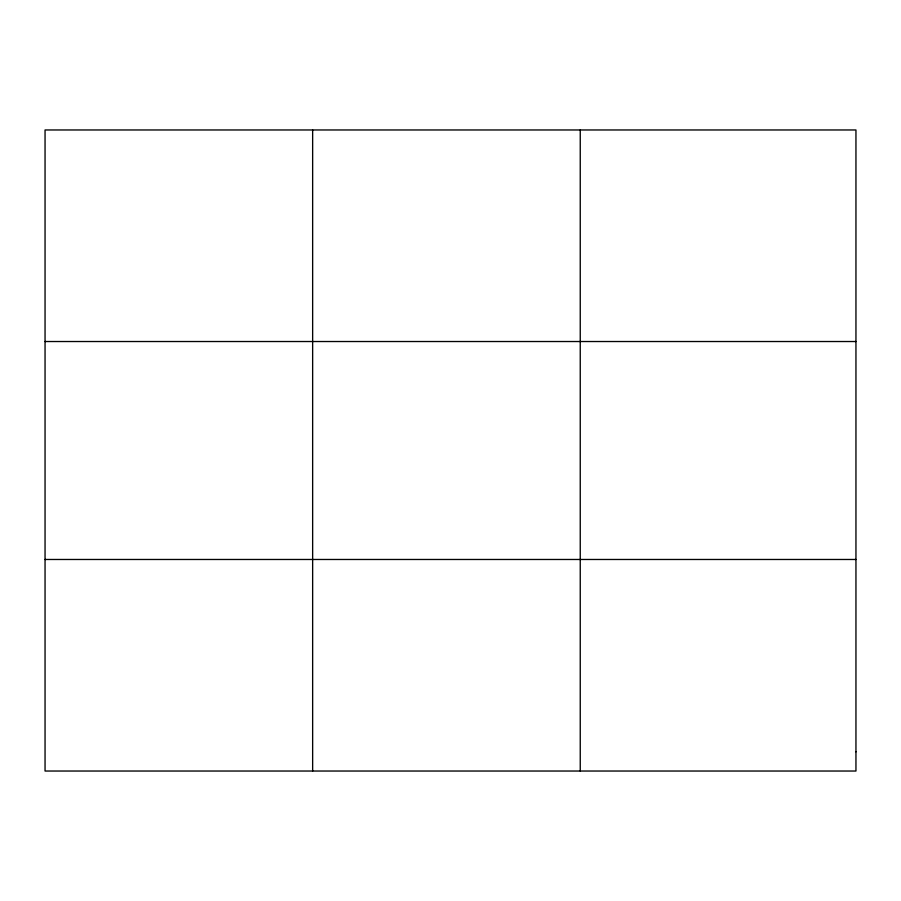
<?xml version="1.0" encoding="UTF-8"?>
<svg xmlns="http://www.w3.org/2000/svg" width="901" height="901" viewBox="0 0 901 901"><rect width="100%" height="100%" fill="white"/><g stroke="black" fill="none" stroke-linecap="round" stroke-linejoin="round"><path stroke-width="1.35" d="M312.647 771.031L312.647 129.969M580.244 771.031L580.244 129.969M45.05 341.524L855.95 341.524M45.05 559.476L855.95 559.476M855.95 751.794L855.95 771.031L45.05 771.031L45.05 129.969L855.95 129.969L855.95 751.794"/></g></svg>
